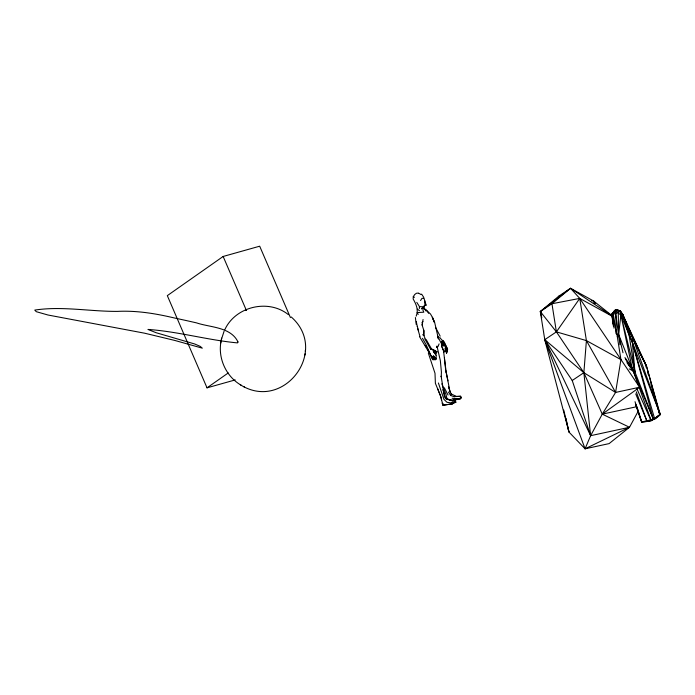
<?xml version="1.0" encoding="UTF-8"?>
<svg xmlns="http://www.w3.org/2000/svg" width="695" height="695" viewBox="0 0 695 695"><rect width="100%" height="100%" fill="white"/><g stroke="black" fill="none" stroke-linecap="round" stroke-linejoin="round"><path stroke-width="1.04" d="M445.191 348.204L445.165 351.218L444.009 351.887L441.551 346.101M423.733 330.134L423.637 334.781L425.201 338.856M444.148 346.301L441.325 343.599L442.724 344.876L445.026 344.485L444.887 344.937L443.836 343.782L442.698 340.307L444.366 342.244L447.597 349.185L447.102 351.948L446.729 349.055L446.546 353.321L445.278 347.952M436.894 347.361L436.947 346.032L440.335 360.549L441.421 372.155L441.203 376.716L441.143 376.212L444.435 396.897L446.372 399.156L455.234 400.442L455.885 402.205L452.349 403.847L442.845 405.255L441.117 397.644L437.537 388.488M446.729 349.055L446.546 353.321L445.026 344.485L447.597 349.185M422.664 334.703L423.941 335.598L424.011 331.011L422.108 325.034L423.064 319.491M418.459 293.064L416.409 293.255L414.715 294.524L413.29 296.695L413.143 298.963C416.166 304.288 418.807 309.892 416.175 316.156M419.328 308.571L419.45 306.556L416.774 302.36M612.973 324.157L612.13 313.497L615.249 310.066L617.308 309.874L620.496 310.978L622.459 313.914L646.437 365.987L660.25 414.541C655.567 419.98 648.6 421.752 641.693 422.056L635.76 404.681M612.399 316.399L579.743 298.407L556.4 331.871L544.767 339.681L585.077 448.805L590.62 435.687L583.861 372.685L586.406 340.602L579.743 298.407L570.526 288.286L558.893 296.096L540.319 311.551L544.767 339.681L568.953 432.038L585.077 448.805L609.115 443.61L629.505 427.277L638.123 411.362M220.94 341.766C217.883 358.542 226.266 376.716 241.104 385.169M240.314 384.735C283.421 412.187 329.76 350.984 291.248 316.972M304.931 355.032L305.053 353.816M305.27 351.314L305.383 350.219M638.575 387.463L615.588 392.432L583.861 372.685L544.767 339.681L590.62 435.687L602.27 414.151L615.588 392.432L620.93 359.628L616.265 330.09M221.358 339.638L224.094 331.211M220.671 343.174L221.644 338.1M614.05 311.699L615.249 310.066L620.496 310.978L633.128 338.995L660.25 414.541L654.733 419.007L653.283 418.998L634.943 371.929L632.389 342.539L633.128 338.995L622.459 313.914L620.157 311.768M422.108 325.034L422.586 322.801M426.139 339.507L431.534 348.942L436.868 351.835L436.391 353.025L433.35 351.496L436.868 351.835L433.654 349.889L430.674 349.35L424.888 338.986M439.092 343.886L438.05 346.475L436.599 347.535M612.608 320.925L611.991 315.765L613.442 312.515L612.13 313.497L613.39 326.181M442.845 405.255L452.349 403.847L454.434 402.197L455.234 400.442L452.879 401.502L451.82 402.952L447.041 402.336L443.949 399.338L438.38 382.962M421.127 294.393L421.648 294.167L423.62 297.113L426.113 305.096L424.315 305.826L423.611 307.216L422.838 309.918L423.794 312.194L417.174 312.568L418.216 314.418M224.85 329.604C235.588 306.347 268.478 298.642 288.442 314.679M557.894 297.938L558.893 296.096M617.316 336.658L618.611 334.417L620.904 315.026L619.975 311.204L617.308 309.874L612.13 313.497L613.285 314.14L615.753 313.541L620.496 310.978L619.384 311.056L617.308 309.874M614.006 328.136L613.285 314.14L615.249 310.066M613.555 311.334L615.292 310.9L620.904 315.026L622.52 315.278L622.459 313.914L632.389 342.539L660.25 414.541L654.707 418.451M420.536 300.544L422.065 298.224L423.672 298.468M451.055 400.754L460.255 398.878L461.411 397.731L460.663 396.263L454.122 396.689L450.621 395.472L451.576 394.126L450.23 392.136L448.449 386.429M421.952 322.689L422.951 321.481M424.315 305.826L421.431 308.901L423.611 307.216L425.931 310.978M541.813 317.832L540.319 311.551L570.526 288.286L593.547 300.97L612.608 316.112M638.748 387.862L602.27 414.151L583.861 372.685L556.4 331.871L540.319 311.551L551.952 303.741L570.526 288.286L612.486 316.234M290.432 317.58L259.687 246.195L223.147 256.464L167.321 295.636L207.023 387.845L235.214 379.922M207.023 387.845L228.238 372.954M652.909 419.45L651.198 420.657L644.917 421.005M656.349 417.035L659.79 414.62M636.959 406.653L602.27 414.151L629.505 427.277L590.62 435.687L572.228 380.495L583.861 372.685M652.952 419.554L651.198 420.657L641.693 422.056L635.404 403.587M460.663 396.263L454.582 396.489M585.077 448.805L629.505 427.277M430.674 349.35L431.534 348.942L432.933 349.959M643.144 421.396L641.693 422.056L635.022 401.693M452.827 400.389L457.779 398.774L460.255 398.878M635.725 393.874L646.828 420.892L653.283 418.998L632.389 342.539L620.904 315.026L623.571 317.511L646.437 365.987L659.503 413.586L658.4 410.58M454.122 396.689L456.042 396.254L451.576 394.126M426.113 305.096L424.888 305.322L424.732 300.709M460.941 397.818L461.411 397.731L459.812 396.732M441.525 345.589L443.818 351.27L445.165 351.218L446.094 348.734L447.102 351.948L445.026 344.485M454.434 402.197L455.885 402.205M439.64 337.31L442.776 341.158L441.464 341.714L442.724 344.876L444.887 344.937L444.366 342.244M452.132 398.278L457.779 398.774M419.45 306.556L423.142 306.886M591.445 300.674L593.547 300.97L595.337 303.628M613.285 314.14L616.326 333.947L618.611 334.417L633.466 371.634L651.198 420.657L653.283 418.998L633.466 371.634L626.994 362.738M446.372 399.156L451.507 400.45M620.93 359.628L586.406 340.602L556.4 331.871L551.952 303.741L579.743 298.407L638.418 385.456M434.332 350.966L436.868 351.835M446.155 398.209L450.099 400.112M418.842 293.316L420.536 294.246M413.29 296.695L414.446 297.33M243.45 386.463L244.388 386.985M442.15 403.282L443.349 403.951M629.262 368.897L634.943 371.929L629.244 336.093L623.571 317.511M417.261 309.11L419.493 310.665M425.731 309.214L428.641 313.323M443.836 343.782L441.464 341.714L442.724 344.876M426.617 310.413L430.526 314.044L432.724 317.936L434.288 322.193L432.316 317.25L434.644 322.358L438.449 338.969L437.572 336.024L440.969 342.844M435.018 351.653L436.391 353.025L433.35 351.496L436.095 355.119L436.26 359.063L433.324 355.857L435.079 359.802L432.42 357.022L432.794 359.671L426.296 345.111L422.482 338.257M436.26 359.063L433.697 356.057L435.079 359.802L432.655 356.587L433.845 359.775L431.534 356.231M435.661 327.606L440.17 336.154M446.798 399L445.009 396.358L442.889 389.678M624.935 357.578L634.943 371.929L620.904 315.026L632.189 368.298L629.514 366.152L625.309 358.62M544.767 339.681L572.228 380.495M434.132 352.191L436.095 355.119M448.431 392.058L450.621 395.472M425.27 345.511L426.374 347.239M427.477 348.968L432.794 359.671M622.52 315.278L619.975 311.204L615.292 310.9L619.966 344.737M428.754 352.009L419.45 336.502M642.614 358.863L644.778 362.373L646.246 367.499M451.82 402.952L452.349 403.847M639.496 352.591L644.778 362.373L641.78 356.961M586.406 340.602L615.588 392.432M432.42 357.022L433.845 359.775M444.305 387.723L448.049 395.064M633.128 338.995L646.437 365.987M441.829 383.814L446.034 394.621L447.128 399.278M636.733 388.383L650.668 419.754M540.319 311.551L541.144 313.419M223.147 256.464L246.265 310.126A42.56 26.236 74.3 0 0 245.882 310.396M627.715 326.607L622.459 313.914L625.439 322.08M445.547 348.099L446.598 350.827M636.299 391.841L646.828 420.892M420.015 336.675L417.695 328.527M423.481 306.712L424.367 309.24M593.547 300.97L594.208 302.994M448.744 387.089L450.525 392.91M637.219 407.678L640.999 420.093M443.818 351.27L444.009 351.887M632.389 342.539L654.733 419.007M647.427 371.59L648.305 374.666M650.954 383.892L653.899 394.135M655.081 398.235L655.958 401.302M656.549 403.352L659.494 413.594M428.329 353.112L435.001 373.285L435.383 383.336L440.552 395.811L441.49 399.825M417.295 326.32L418.572 331.029M622.998 352.739L618.611 334.417L618.272 312.663M563.723 410.033L568.953 432.038L565.939 418.26M447.962 380.86L445.886 370.783L449.318 388.175M416.305 321.655L417.295 326.563M611.991 315.765L612.973 321.055M443.523 350.888L446.199 372.329M416.218 324.504L415.384 317.519M444.409 357.899L445.608 369.436M615.753 313.541L616.326 333.947M246.265 310.126A42.56 32.761 54.9 0 1 246.56 310.04M237.994 341.966L237.516 342.904C207.553 340.072 178.05 331.524 147.965 329.43L156.019 332.688L194.756 344.008L200.212 346.371L202.306 348.16L174.784 340.437L144.534 333.183L47.981 315.009L36.322 311.699L34.75 310.092C61.907 305.922 90.055 311.56 117.542 311.386C136.802 310.43 155.81 313.567 174.506 318.006A676.113 293.889 18.5 0 1 196.511 322.871C210.264 327.554 230.775 326.815 237.994 341.966"/></g></svg>
